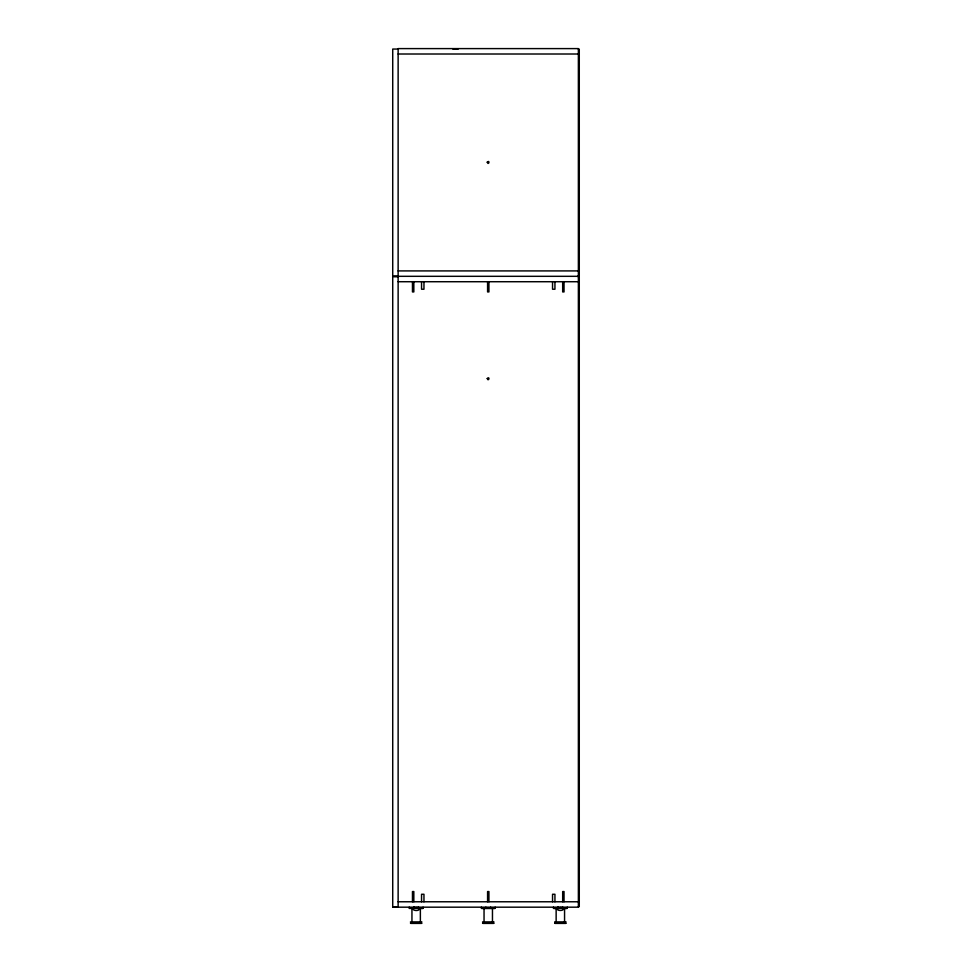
<?xml version="1.0" encoding="UTF-8"?>
<svg xmlns="http://www.w3.org/2000/svg" width="972" height="972" viewBox="0 0 972 972"><rect width="100%" height="100%" fill="white"/><g stroke="black" fill="none" stroke-linecap="round" stroke-linejoin="round"><path stroke-width="1.46" d="M558.244 907.18C553.335 911.59 567.369 911.505 562.46 907.18M414.048 907.18C409.224 911.226 422.686 911.979 418.495 907.204M398.131 49.05L392.724 49.05L392.724 275.866L398.131 275.866M452.806 49.05L458.213 49.05M578.376 49.195L579.276 49.195L579.276 275.708L578.376 275.708M398.131 54.007L578.376 54.007M398.131 270.909L578.376 270.909M398.131 276.315L578.376 276.315M398.131 276.765L392.724 276.765L392.724 907.18L578.376 907.18L578.376 48.6L398.131 48.6L398.131 907.18M578.376 276.911L579.276 276.911L579.276 906.572L578.376 906.572M398.131 281.722L578.376 281.722M398.131 901.773L578.376 901.773M392.724 906.73L398.131 906.73M415.579 907.484L416.733 907.484M559.775 907.484L560.929 907.484M410.439 921.893L421.86 921.893M482.537 921.893L493.958 921.893M554.648 921.893L566.056 921.893M410.439 923.096L421.86 923.096M482.537 923.096L493.958 923.096M554.648 923.096L566.056 923.096M410.743 923.4L421.569 923.4M482.841 923.4L493.667 923.4M554.939 923.4L565.765 923.4M567.259 907.18L567.259 908.383L562.144 908.383L562.266 907.18M566.955 908.383L553.748 908.383M564.562 908.079L564.562 921.893M564.027 281.722L564.027 291.928L562.679 291.928L562.679 281.722M564.027 901.773L564.027 891.555L562.679 891.555L562.679 901.773M562.752 907.18L562.752 908.383M558.438 907.18L558.56 908.383L553.445 908.383L553.445 907.18M557.952 907.18L557.952 908.383M556.142 908.079L556.142 921.893M554.939 281.722L554.939 289.231L552.546 289.231L552.546 281.722M554.939 901.773L554.939 894.264L552.546 894.264L552.546 901.773M495.161 907.18L495.161 908.383L481.347 908.383L481.347 907.18M494.857 908.383L481.638 908.383M492.464 908.079L492.464 921.893M490.653 907.18L490.641 908.383M488.928 281.722L488.928 291.928L487.58 291.928L487.58 281.722M488.928 901.773L488.928 891.555L487.58 891.555L487.58 901.773M485.879 907.18L485.879 908.383M484.044 908.079L484.044 921.893M423.962 281.722L423.962 289.231L421.556 289.231L421.556 281.722M423.962 901.773L423.962 894.264L421.556 894.264L421.556 901.773M423.063 907.18L423.063 908.383L417.948 908.383L418.069 907.18M422.759 908.383L409.54 908.383M420.366 908.079L420.366 921.893M418.555 907.18L418.555 908.383M414.364 907.775L409.248 908.383L409.248 907.18M414.242 907.18L414.048 908.383M413.829 281.722L413.829 291.928L412.468 291.928L412.468 281.722M413.829 901.773L413.829 891.555L412.468 891.555L412.468 901.773M413.756 907.18L413.756 908.383M411.946 908.079L411.946 921.893M487.239 162.178C488.527 166.2 490.362 159.347 487.239 162.178M487.239 378.485C488.527 382.494 490.362 375.642 487.239 378.485"/></g></svg>
